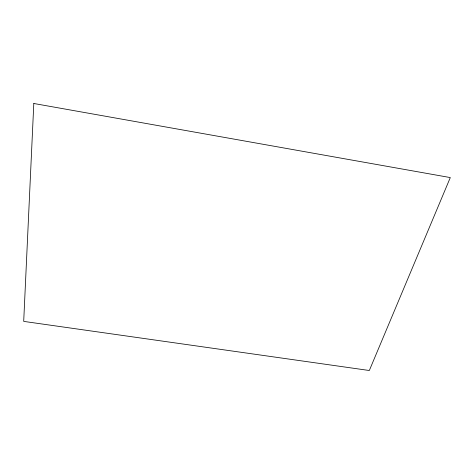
<?xml version="1.0" encoding="UTF-8"?>
<svg xmlns="http://www.w3.org/2000/svg" width="474" height="474" viewBox="0 0 474 474"><rect width="100%" height="100%" fill="white"/><g stroke="black" fill="none" stroke-linecap="round" stroke-linejoin="round"><path stroke-width="0.71" d="M33.802 103.492L23.7 321.39L369.323 370.508L450.3 177.578L33.802 103.492"/></g></svg>
